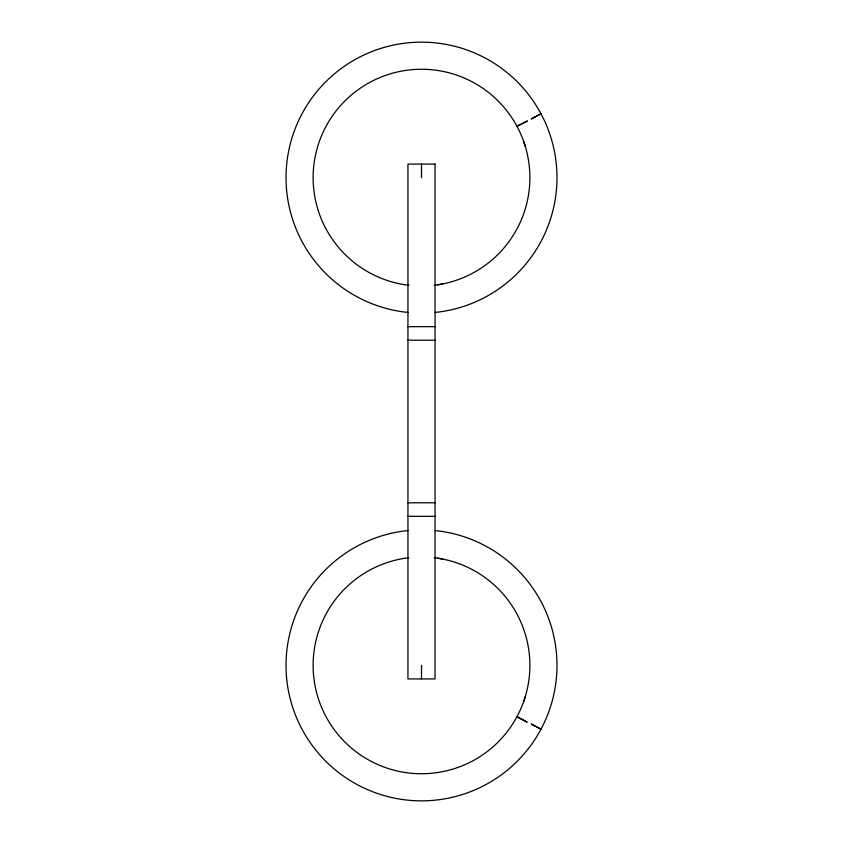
<?xml version="1.0" encoding="UTF-8"?>
<svg xmlns="http://www.w3.org/2000/svg" width="843" height="843" viewBox="0 0 843 843"><rect width="100%" height="100%" fill="white"/><g stroke="black" fill="none" stroke-linecap="round" stroke-linejoin="round"><path stroke-width="1.26" d="M523.545 701.882L525.221 696.834M408.223 530.542A135.481 135.481 0 0 0 308.854 740.639A135.481 135.481 0 0 0 540.985 729.237L543.977 723.294A135.481 135.481 0 0 0 434.777 530.542M434.777 312.458A135.481 135.481 0 0 0 543.977 119.706L540.985 113.763L536.274 116.271L541.037 113.879M437.401 284.85L442.649 283.933M407.949 326.662L435.051 326.662M407.949 340.214L435.051 340.214M407.949 502.786L435.051 502.786M407.949 516.337L435.051 516.337M437.401 558.15L442.649 559.067M541.037 729.121L536.274 726.729L540.985 729.237M523.545 141.118L525.221 146.166M421.5 164.079L421.5 177.631M421.5 665.369L421.5 678.921M408.76 285.271A108.389 108.389 0 0 1 329.834 119.801A108.389 108.389 0 0 1 513.166 119.801A108.389 108.389 0 0 1 434.24 285.271M408.223 312.458A135.481 135.481 0 0 1 308.854 102.361A135.481 135.481 0 0 1 540.985 113.763M434.24 557.729A108.389 108.389 0 0 1 513.166 723.199A108.389 108.389 0 0 1 329.834 723.199A108.389 108.389 0 0 1 408.76 557.729M517.086 716.466L516.843 716.94L527.191 722.145L517.086 716.466M531.322 724.074L535.547 726.36L531.322 724.074M527.307 121.076L517.086 126.534L516.843 126.06L527.307 121.076M535.558 116.661L531.322 118.926L535.558 116.661M435.051 164.079L407.949 164.079L407.949 678.921L435.051 678.921L435.051 164.079"/></g></svg>
